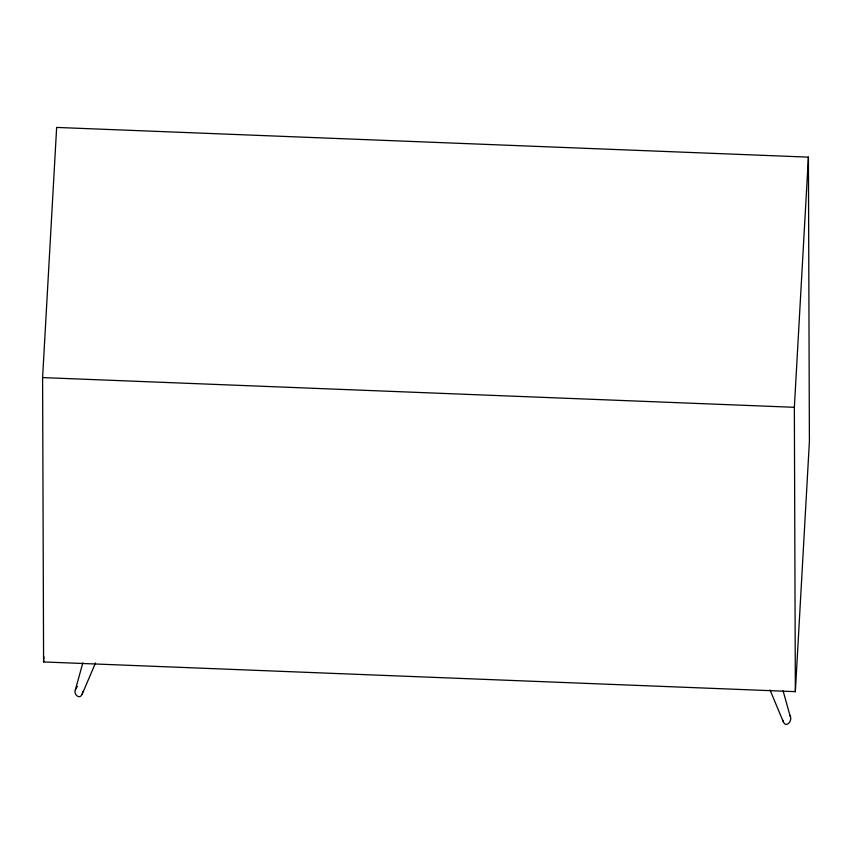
<?xml version="1.0" encoding="UTF-8"?>
<svg xmlns="http://www.w3.org/2000/svg" width="852" height="852" viewBox="0 0 852 852"><rect width="100%" height="100%" fill="white"/><g stroke="black" fill="none" stroke-linecap="round" stroke-linejoin="round"><path stroke-width="1.28" d="M42.6 377.596L56.647 127.427L808.41 157.13L809.4 441.485L795.353 691.654L43.59 661.951L42.6 377.596L794.352 407.299L795.353 691.654M43.59 661.951L43.889 656.658M794.352 407.299L808.41 157.13M82.825 662.909L75.413 689.673C73.197 694.21 79.694 700.174 82.175 694.188L95.531 662.931M82.846 691.419L82.175 694.188M75.413 689.673L77.383 686.35M789.644 715.147C793.585 719.578 786.268 729.11 783.254 721.655L770.016 689.96M783.105 690.855L790.187 716.33M782.945 720.291L783.254 721.655"/></g></svg>
